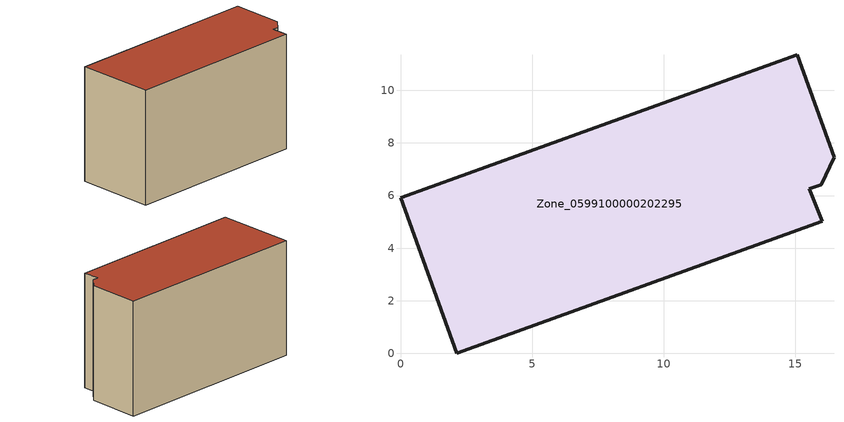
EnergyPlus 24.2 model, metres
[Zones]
Zone_0599100000202295
 floor ground (C_G): 0,5.92 15.07,11.36 16.47,7.45 15.99,6.41 15.53,6.25 16.02,5.03 2.13,0 z0
 wall outside (C_F): 15.99,6.41 16.47,7.45 15.07,11.36 0,5.92 2.13,0 16.02,5.03 15.53,6.25 15.99,6.41 z0:9.19
 roof outside (C_R): 0,5.92 2.13,0 16.02,5.03 15.53,6.25 15.99,6.41 16.47,7.45 15.07,11.36 z9.19
[BUILDING]
Pand.0599100000202295: North Axis=0; Terrain=City; Loads Convergence Tolerance Value=0.04; Temperature Convergence Tolerance Value=0.4; Solar Distribution=FullExterior; Maximum Number of Warmup Days=25; Minimum Number of Warmup Days=1
[Site:Location]
Rotterdam.The.Hague.AP_ZH_NLD Design_Conditions: Latitude=51.96; Longitude=4.45; Time Zone=1; Elevation=-4.5
[SITE:GROUNDTEMPERATURE:BUILDINGSURFACE]
18, 18, 18, 18, 18, 18, 18, 18, 18, 18, 18, 18
[MATERIAL] Thermal Absorptance=0.9; Solar Absorptance=0.7; Visible Absorptance=0.7
Name | Roughness | Thickness | Conductivity | Density | Specific Heat
G.TC.1975-1991 | MediumSmooth | 0.15 | 0.288461 | 540 | 1210
F.TC.1975-1991 | Rough | 0.3 | 0.230769 | 1920 | 840
R.TC.1975-1991 | MediumRough | 0.2 | 0.153846 | 1500 | 1000
[CONSTRUCTION]
C_G: G.TC.1975-1991
C_F: F.TC.1975-1991
C_R: R.TC.1975-1991
[ZONE]
Zone_0599100000202295: Type=1; Multiplier=1; Ceiling Height=Autocalculate; Volume=Autocalculate; Floor Area=autocalculate; Part of Total Floor Area=Yes
[ZONEINFILTRATION:DESIGNFLOWRATE]
Infil_Zone_0599100000202295: Zone or ZoneList or Space or SpaceList=Zone_0599100000202295; Schedule=AlwaysOn; Design Flow Rate Calculation Method=Flow/Area; Flow Rate per Floor Area=0.003; Constant Term Coefficient=1; Temperature Term Coefficient=0; Velocity Term Coefficient=0; Velocity Squared Term Coefficient=0
[HVACTEMPLATE:ZONE:IDEALLOADSAIRSYSTEM]
Zone_0599100000202295: Maximum Heating Supply Air Temperature=50; Minimum Cooling Supply Air Temperature=13; Maximum Heating Supply Air Humidity Ratio=0.0156; Minimum Cooling Supply Air Humidity Ratio=0.0077; Heating Limit=NoLimit; Cooling Limit=NoLimit; Dehumidification Control Type=ConstantSensibleHeatRatio; Cooling Sensible Heat Ratio=0.7; Dehumidification Setpoint=60; Humidification Control Type=None; Humidification Setpoint=30; Outdoor Air Method=None; Outdoor Air Flow Rate per Person=0.00944; Outdoor Air Flow Rate per Zone Floor Area=0; Outdoor Air Flow Rate per Zone=0; Demand Controlled Ventilation Type=None; Outdoor Air Economizer Type=NoEconomizer; Heat Recovery Type=None; Sensible Heat Recovery Effectiveness=0.7; Latent Heat Recovery Effectiveness=0.65
[ZONECONTROL:THERMOSTAT]
ThermostatControl_Zone_0599100000202295: Zone or ZoneList=Zone_0599100000202295; Control Type Schedule=DualSetpointControlType; Control 1=Thermostat_Zone_0599100000202295; Temperature Difference Between Cutout And Setpoint=0
[THERMOSTATSETPOINT:DUALSETPOINT]
Thermostat_Zone_0599100000202295: Heating Setpoint Temperature Schedule=HeatingSetpoint_Zone_0599100000202295; Cooling Setpoint Temperature Schedule=CoolingSetpoint_Zone_0599100000202295
[SCHEDULE:COMPACT]
HeatingSetpoint_Zone_0599100000202295: Through: 12/31, For: AllDays, Until: 24:00, 21
CoolingSetpoint_Zone_0599100000202295: Through: 12/31, For: AllDays, Until: 24:00, 24
DualSetpointControlType: Through: 12/31, For: AllDays, Until: 24:00, 4
AlwaysOn: Through: 12/31, For: AllDays, Until: 24:00, 1
